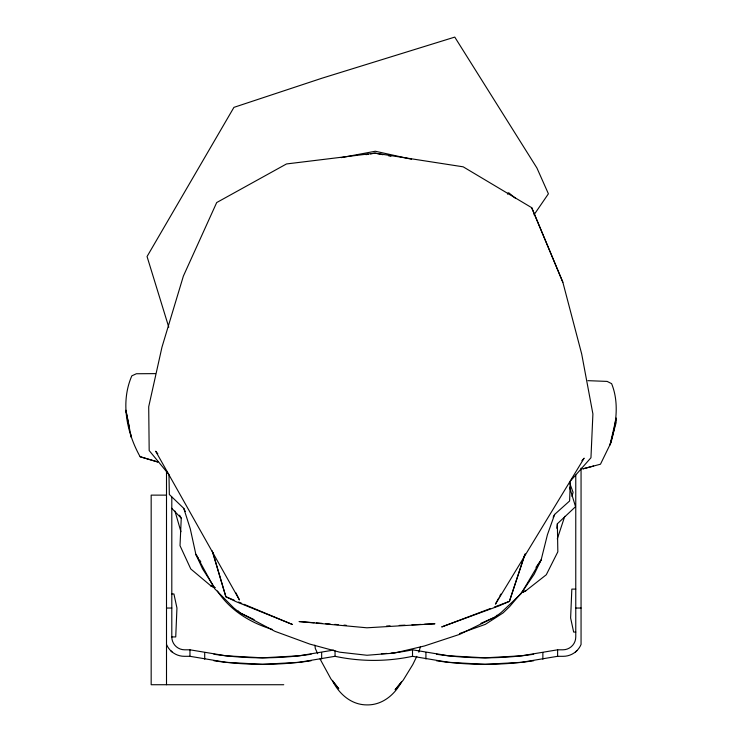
<?xml version="1.0" encoding="UTF-8"?>
<svg xmlns="http://www.w3.org/2000/svg" width="742" height="742" viewBox="0 0 742 742"><rect width="100%" height="100%" fill="white"/><g stroke="black" fill="none" stroke-linecap="round" stroke-linejoin="round"><path stroke-width="1.11" d="M179.573 515.198L181.252 518.204L180.018 545.676L190.777 568.966L210.756 585.744L214.781 587.636M556.806 528.295L557.363 523.778L575.542 506.693L569.578 487.169M420.38 646.876L418.831 652.227M572.008 496.426L573.074 492.298L569.986 483.914M557.288 538.915L564.755 516.321M525.169 553.773L509.42 601.354L498.902 605.926L441.703 626.934L490.072 608.663M524.585 555.164L509.42 601.354L494.367 607.039M507.676 194.246L508.131 192.883M185.268 511.516L183.775 508.381L169.324 494.478L168.981 474.611L149.179 450.561L148.706 406.727L161.96 347.2L183.376 276.089L216.692 202.557L286.486 163.954L375.007 153.149L463.175 166.82L531.699 207.686L562.853 282.257L581.7 354.027L592.904 413.953L590.957 457.749L570.329 481.141L569.606 500.989L554.654 514.41L547.438 534.685L541.131 559.95L534.203 574.197L522.47 591.513L509.754 606.474L503.113 612.892L485.379 624.347L459.437 633.594M416.818 656.345L412.784 664.572L403.221 680.164L395.124 689.745L401.617 681.759C394.596 694.846 382.167 705.299 366.669 704.9C351.151 704.789 339.048 693.946 332.435 680.637L338.769 688.78L330.96 678.986L320.025 658.915M553.161 517.23L554.654 514.41M498.717 598.071L495.461 604.118L584.13 458.176L581.895 460.699M499.802 596.049L500.887 594.036M534.027 214.79L548.403 193.801L536.92 167.989L454.772 37.1L321.954 78.216L233.934 107.358L147.055 256.528L168.777 327.194M535.984 567.352L541.131 559.95L521.153 593.646L501.369 612.336L495.508 616.871L459.79 634.317L424.424 645.976L394.345 653.081L366.965 655.26L339.678 652.181L309.859 644.112L274.874 631.303L239.74 612.716L233.804 607.986L214.633 588.666L195.86 554.339L190.295 528.879L183.775 508.381M497.066 615.164L495.508 616.871L480.946 623.317M575.458 651.968L576.859 650.706M521.589 592.617L525.744 590.873L521.654 592.626L525.744 590.873L546.288 574.753L557.836 551.816L557.363 523.778M593.619 466.032L582.776 468.888L600.473 464.214L610.926 442.761C616.175 423.599 619.282 402.637 611.612 383.66L607.132 381.407L587.914 380.665M333.631 650.094L298.998 655.807L262.51 657.82L226.013 655.807L189.961 649.807L184.675 649.807A12.864 12.864 0 0 1 171.801 636.933L171.801 497.057M581.06 468.146L581.06 644.483A19.338 19.338 0 0 1 563.243 656.308L557.613 656.308L521.561 662.318L485.064 664.331L448.567 662.318L412.515 656.308A185.658 185.658 0 0 1 335.05 656.308L298.998 662.318L262.51 664.331L226.013 662.318L189.961 656.308L184.331 656.308A19.338 19.338 0 0 1 166.505 644.483M575.764 475.084L575.764 636.933A12.864 12.864 0 0 1 562.9 649.807L557.613 649.807L521.561 655.807L485.064 657.82L448.567 655.807L412.515 649.807A185.658 185.658 0 0 1 391.099 653.081M341.162 157.629L375.304 151.247L411.504 159.233M365.936 154.642L368.199 154.271M370.471 153.891L375.007 153.149L382.955 154.716M386.601 626.025L390.051 625.868M399.261 625.432L405.021 625.163M411.931 624.838L421.141 624.402M424.591 624.235L434.951 623.753L366.919 627.797L299.045 621.536L314.024 622.733M155.532 373.625L136.37 373.745L131.826 375.851C120.371 402.145 126.594 432.465 140.127 456.729L157.74 461.969L140.127 456.729M166.505 495.127L151.173 495.127L151.173 684.727L283.75 684.727M575.764 589.102L571.832 589.102L570.626 617.993L573.649 632.063L575.764 632.063M171.801 593.971L173.925 593.971L176.948 608.041L175.733 636.933L171.801 636.933M166.505 608.041L171.801 608.041M575.764 608.041L581.06 608.041M316.324 622.909L322.084 623.373M325.543 623.642L330.153 624.013M334.763 624.384L338.222 624.653M343.982 625.116L346.282 625.302M388.632 155.829L390.895 156.274M272.128 629.337C250.342 622.798 230.048 610.304 217.406 591.012M234.324 600.269L225.865 596.744L212.156 550.814M238.562 602.031L241.734 603.357M243.849 604.238L292.515 624.514L236.067 601.66L225.865 596.744L212.806 552.308M214.865 587.627L210.756 585.744L214.92 587.692M254.107 619.626L239.74 612.716L238.228 610.954M508.864 192.883L515.189 198.031M170.716 650.706L172.116 651.968M171.717 508.27L181.252 518.204M157.814 453.798L155.662 451.21L239.434 599.944L235.873 592.775M198.327 558.114L195.86 554.339L202.538 568.799L213.817 586.486M199.57 560.006L200.804 561.898M317.669 653.693L315.313 648.48L314.877 645.16M531.699 207.686L562.853 282.257M174.954 511.043L180.937 531.717M129.442 428.208L125.88 410.233L131.223 437.196L130.555 433.829M557.613 649.807L557.613 656.308M542.866 652.719L542.866 659.221M425.927 652.487L425.927 658.998M412.515 649.807L412.515 656.308M335.05 650.892L335.05 656.308M321.648 652.487L321.648 658.998M204.709 652.719L204.709 659.221M189.961 649.807L189.961 656.308M166.505 470.456L166.505 684.727M311.093 654.249A332.184 332.184 0 0 1 213.928 654.249M311.093 660.76A332.184 332.184 0 0 1 213.928 660.76M386.777 653.433A185.658 185.658 0 0 1 381.369 653.73M533.646 654.249A332.184 332.184 0 0 1 436.482 654.249M533.646 660.76A332.184 332.184 0 0 1 436.482 660.76M616.166 418.21L616.101 422.727L609.998 444.987L616.166 418.21"/></g></svg>
